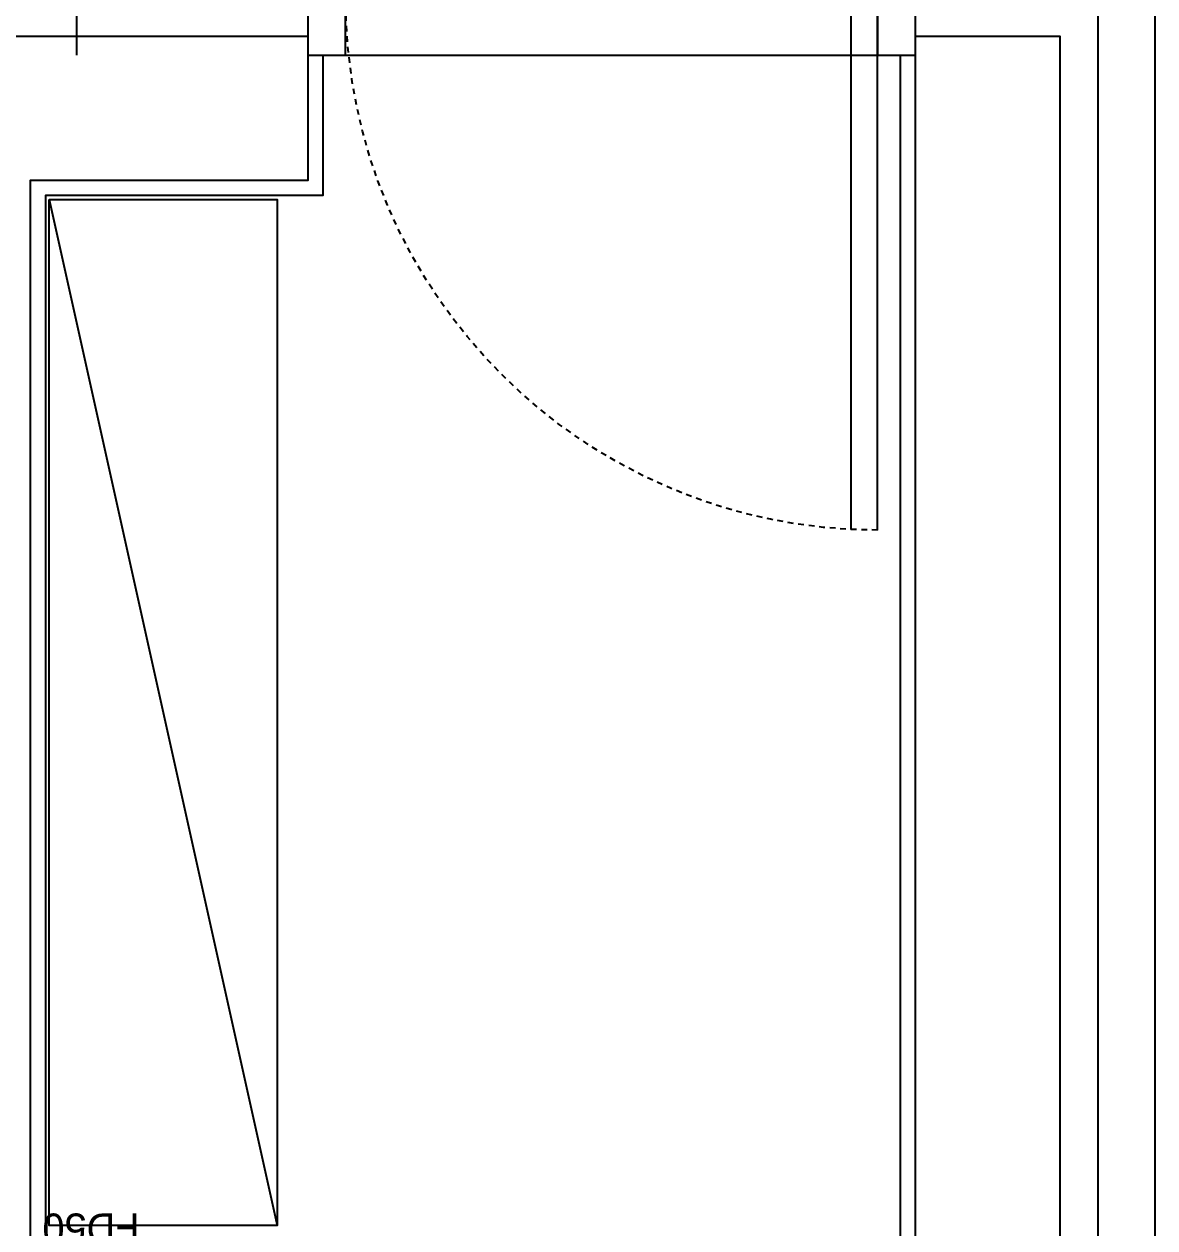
# Model space of a CAD drawing. Header units: millimetres. Extents: x 13515 to 183937, y -33900 to -660.
# Drawn here: x 119234.61 to 119257.9, y -19554.55 to -19529.76 of the extents above; entities that cross this region are included whole.
import ezdxf

# ---------------------------------------------------------------- set-up
doc = ezdxf.new("R2010")
doc.units = ezdxf.units.MM
doc.header["$LTSCALE"] = 100
doc.header["$MEASUREMENT"] = 0
doc.header["$PDSIZE"] = -10
doc.linetypes.add('-HID', pattern=[2.5, 1.5, -1])
doc.linetypes.add('A0-000 XR 평면도$0$HID', pattern=[2.5, 1.5, -1])
doc.layers.get('0').update_dxf_attribs({"linetype": 'CONTINUOUS'})
doc.layers.get('Defpoints').update_dxf_attribs({"color": 171, "linetype": 'CONTINUOUS'})
for name, color, linetype in [('A0-000 XR 평면도$0$DOOR', 4, 'CONTINUOUS'), ('A0-000 XR 평면도$0$DOOR(OPEN ELE)', 5, 'CONTINUOUS'), ('ELE9', 9, 'CONTINUOUS'), ('TOI', 12, 'CONTINUOUS')]:
    doc.layers.add(name, color=color, linetype=linetype)
doc.styles.add('CGS', font='cgse', dxfattribs={"bigfont": 'cgs'})
doc.styles.add('SID', font='')
doc.styles.get('SID').set_extended_font_data('Dotum')
doc.dimstyles.new('NDIM 1200', dxfattribs={"dimscale": 75, "dimtxt": 3, "dimasz": 1, "dimexe": 2, "dimexo": 2, "dimgap": 1, "dimtad": 1, "dimdec": 0, "dimdsep": 46, "dimtxsty": 'CGS', "dimblk": 'DOT0', "dimcen": 1, "dimdle": 8, "dimclrd": 256, "dimclre": 256, "dimclrt": 256, "dimadec": 0, "dimazin": 0, "dimtfac": 1, "dimtdec": 0, "dimtix": 1, "dimtmove": 2, "dimatfit": 3, "dimldrblk": 'DOT0', "dimfxl": 1, "dimtolj": 1, "dimtzin": 0, "dimlwd": -1, "dimlwe": -1, "dimarcsym": 0})

# ---------------------------------------------------------------- blocks, each defined once
blk = doc.blocks.new('A0-000 XR 평면도$0$A$C5E8D039A')
at = {"layer": 'A0-000 XR 평면도$0$DOOR'}
for points in [[(-25, 750), (-25, 800), (125, 800), (125, 750)], [(-25, 0), (-25, 50), (125, 50), (125, 0)]]:
    blk.add_lwpolyline(points, close=True, dxfattribs=at)
blk.add_lwpolyline([(750, 50), (50, 50), (50, 85), (749.2, 85)], dxfattribs=at)
at = {"layer": 'A0-000 XR 평면도$0$DOOR(OPEN ELE)', "linetype": 'A0-000 XR 평면도$0$HID', "ltscale": 0.05}
blk.add_arc((50, 50), 700, 0, 90, dxfattribs=at)
blk = doc.blocks.new('DOT0')
blk.add_line((-3, 0), (3, 0))
at = {"color": 6}
blk.add_circle((0, 0), 0.75, dxfattribs=at)
blk = doc.blocks.new('*D218')
at = {"layer": 'Defpoints', "color": 0, "ltscale": 0.4, "transparency": 16777216}
for p in [(37037304.9, 48771.3), (37037304.9, 46271.3), (37037304.9, 46271.3)]:
    blk.add_point(p, dxfattribs=at)
at = {"layer": 'ELE9', "ltscale": 0.4, "transparency": 16777216}
for p, q in [((37037404.9, 48771.3), (37037404.9, 48771.3)), ((37037304.9, 48721.3), (37037304.9, 46321.3)), ((37037404.9, 46271.3), (37037404.9, 46271.3))]:
    blk.add_line(p, q, dxfattribs=at)
at = {"layer": 'ELE9', "ltscale": 0.4, "transparency": 16777216, "xscale": 50, "yscale": 50, "zscale": 50}
for p, rotation in [((37037304.9, 48771.3), 90), ((37037304.9, 46271.3), 270)]:
    blk.add_blockref('DOT0', p, dxfattribs=dict(at, rotation=rotation))
at = {"layer": 'ELE9', "ltscale": 0.4, "transparency": 16777216, "insert": (37037179.9, 47521.3), "char_height": 150, "attachment_point": 5, "rotation": 90, "style": 'CGS'}
blk.add_mtext('\\A1;2500', dxfattribs=at)
blk = doc.blocks.new('A$C70181699')
at = {"layer": 'TOI', "linetype": '-HID', "ltscale": 0.05}
for p, q in [((67.4, 59.7), (67.4, 159.7)), ((117.4, 109.7), (17.4, 109.7))]:
    blk.add_line(p, q, dxfattribs=at)
at = {"layer": 'TOI', "linetype": '-HID', "ltscale": 0.01}
for points in [[(107.4, 69.7), (27.4, 69.7), (27.4, 149.7), (107.4, 149.7)], [(102.4, 74.7), (32.4, 74.7), (32.4, 144.7), (102.4, 144.7)]]:
    blk.add_lwpolyline(points, close=True, dxfattribs=at)
for radius in [25, 22.5]:
    blk.add_circle((67.4, 109.7), radius, dxfattribs=at)
at = {"layer": 'Defpoints', "style": 'SID'}
blk.add_text('FD50', height=40, dxfattribs=at).set_placement((2.8, 8.9))
blk = doc.blocks.new('FGHJ')
at = {"layer": 'ELE9', "ltscale": 0.1}
for points in [[(37038649.1, 46271.3), (37038649.1, 42746.3)], [(37038724.1, 46271.3), (37038724.1, 42746.3)], [(37037629.1, 46121.3), (37037629.1, 45936.3), (37037264.1, 45936.3), (37037264.1, 44561.3), (37037274.1, 44561.3), (37037274.1, 43566.3), (37038379.1, 43566.3), (37038379.1, 44561.3)], [(37037659.1, 46121.3), (37038359.1, 46121.3)], [(37038379.1, 44561.3), (37038389.1, 44561.3), (37038389.1, 46121.3)], [(37037269.1, 45931.3), (37037569.1, 44581.3)]]:
    blk.add_lwpolyline(points, dxfattribs=at)
for points in [[(37030639.1, 44046.3), (37030639.1, 43536.3), (37037054.1, 43536.3), (37037054.1, 45956.3), (37036994.1, 45956.3), (37036994.1, 46146.3), (37037609.1, 46146.3), (37037609.1, 45956.3), (37037244.1, 45956.3), (37037244.1, 43536.3), (37038409.1, 43536.3), (37038409.1, 46146.3), (37038599.1, 46146.3), (37038599.1, 43346.3), (37030449.1, 43346.3), (37030449.1, 44046.3)], [(37037269.1, 45931.3), (37037569.1, 45931.3), (37037569.1, 44581.3), (37037269.1, 44581.3)]]:
    blk.add_lwpolyline(points, close=True, dxfattribs=at)
at = {"layer": 'ELE9', "xscale": -1, "rotation": 90}
blk.add_blockref('A0-000 XR 평면도$0$A$C5E8D039A', (37038409.1, 46246.3), dxfattribs=at)
at = {"layer": 'ELE9', "rotation": 180}
blk.add_blockref('A$C70181699', (37037390.8, 44606.2), dxfattribs=at)
at = {"layer": 'ELE9', "ltscale": 0.4}
dim = blk.add_linear_dim(base=(37037304.9, 46271.3), p1=(37037304.9, 48771.3), p2=(37037304.9, 46271.3), angle=90, dimstyle='NDIM 1200', override={"dimscale": 50, "dimclrd": 256, "dimclre": 256, "dimclrt": 256}, dxfattribs=at)
dim.commit()
dim.dimension.update_dxf_attribs({"geometry": '*D218', "text_midpoint": (37037179.9, 47521.3)})

msp = doc.modelspace()

# ---------------------------------------------------------------- block references
at = {"xscale": 0.01565102769230769, "yscale": 0.01565102769230769, "zscale": 0.01565102769230769}
msp.add_blockref('FGHJ', (-460436.194, -20252.242), dxfattribs=at)

doc.saveas('drawing.dxf')
